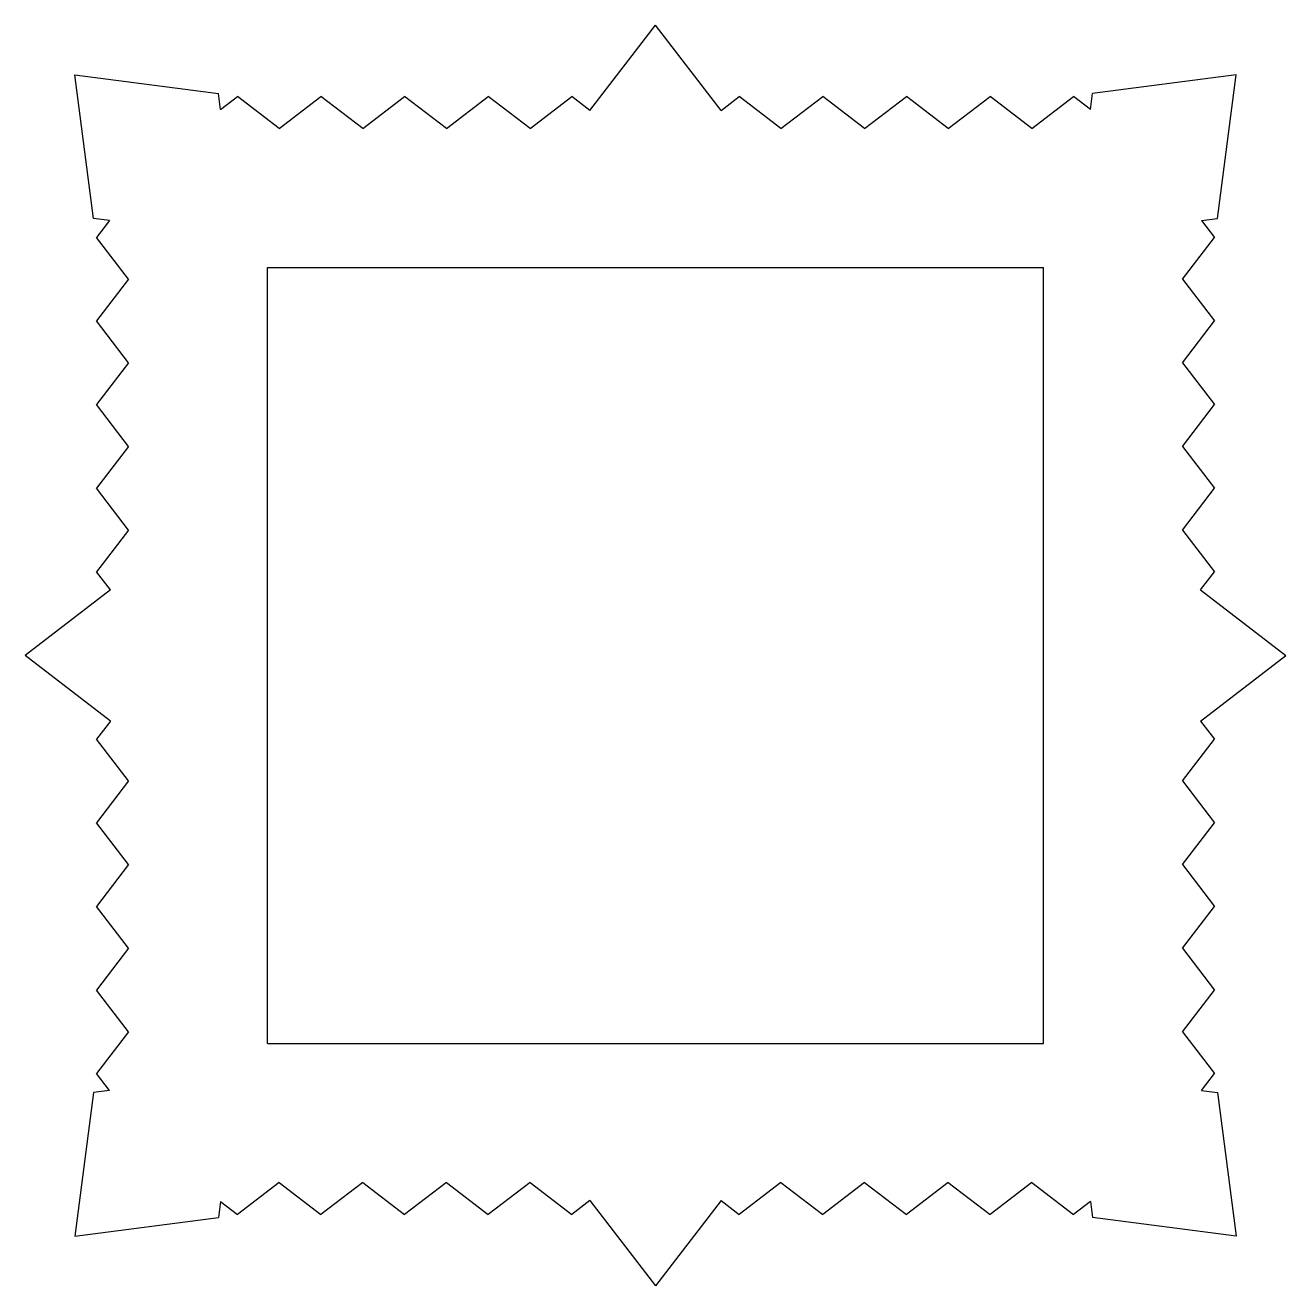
# Model space of a CAD drawing. Extents: x -361 to 216, y -54 to 223.
# Drawn here: x 76.5 to 215.9, y 84 to 223.5 of the extents above; entities that cross this region are included whole.
import ezdxf

# ---------------------------------------------------------------- set-up
doc = ezdxf.new("R2010")
doc.units = 0
doc.layers.get('0').update_dxf_attribs({"linetype": 'CONTINUOUS'})

msp = doc.modelspace()

# ---------------------------------------------------------------- linework, layer by layer
for p, q in [((138.934655, 214.039837), (146.188014, 223.456145)), ((153.441373, 214.039837), (146.188014, 223.456145)), ((81.981381, 217.952564), (97.844796, 215.894228)), ((84.039716, 202.089149), (81.981381, 217.952564)), ((210.394647, 217.952564), (194.531232, 215.894228)), ((208.336312, 202.089149), (210.394647, 217.952564)), ((98.072571, 214.138788), (97.844796, 215.894228)), ((98.072571, 214.138788), (99.940296, 215.577493)), ((104.565068, 212.015043), (99.940296, 215.577493)), ((104.565068, 212.015043), (109.18984, 215.577493)), ((113.814611, 212.015043), (109.18984, 215.577493)), ((113.814611, 212.015043), (118.439383, 215.577493)), ((123.064155, 212.015043), (118.439383, 215.577493)), ((123.064155, 212.015043), (127.688927, 215.577493)), ((132.313699, 212.015043), (127.688927, 215.577493)), ((132.313699, 212.015043), (136.93847, 215.577493)), ((138.934655, 214.039837), (136.93847, 215.577493)), ((153.441373, 214.039837), (155.437558, 215.577493)), ((160.062329, 212.015043), (155.437558, 215.577493)), ((160.062329, 212.015043), (164.687101, 215.577493)), ((169.311873, 212.015043), (164.687101, 215.577493)), ((169.311873, 212.015043), (173.936645, 215.577493)), ((178.561417, 212.015043), (173.936645, 215.577493)), ((178.561417, 212.015043), (183.186188, 215.577493)), ((187.81096, 212.015043), (183.186188, 215.577493)), ((187.81096, 212.015043), (192.435732, 215.577493)), ((194.303458, 214.138788), (192.435732, 215.577493)), ((194.303458, 214.138788), (194.531232, 215.894228)), ((85.795156, 201.861374), (84.039716, 202.089149)), ((85.795156, 201.861374), (84.356452, 199.993649)), ((206.580872, 201.861374), (208.336312, 202.089149)), ((206.580872, 201.861374), (208.019576, 199.993649)), ((87.918902, 195.368877), (84.356452, 199.993649)), ((204.457126, 195.368877), (208.019576, 199.993649)), ((103.268201, 110.826118), (103.268201, 196.665744)), ((103.268201, 196.665744), (189.107827, 196.665744)), ((189.107827, 110.826118), (189.107827, 196.665744)), ((87.918902, 195.368877), (84.356452, 190.744105)), ((204.457126, 195.368877), (208.019576, 190.744105)), ((87.918902, 186.119333), (84.356452, 190.744105)), ((204.457126, 186.119333), (208.019576, 190.744105)), ((87.918902, 186.119333), (84.356452, 181.494561)), ((204.457126, 186.119333), (208.019576, 181.494561)), ((87.918902, 176.86979), (84.356452, 181.494561)), ((204.457126, 176.86979), (208.019576, 181.494561)), ((87.918902, 176.86979), (84.356452, 172.245018)), ((204.457126, 176.86979), (208.019576, 172.245018)), ((87.918902, 167.620246), (84.356452, 172.245018)), ((204.457126, 167.620246), (208.019576, 172.245018)), ((87.918902, 167.620246), (84.356452, 162.995474)), ((204.457126, 167.620246), (208.019576, 162.995474)), ((85.894108, 160.999289), (84.356452, 162.995474)), ((206.48192, 160.999289), (208.019576, 162.995474)), ((85.894108, 160.999289), (76.477799, 153.745931)), ((206.48192, 160.999289), (215.898229, 153.745931)), ((85.894108, 146.492572), (76.477799, 153.745931)), ((206.48192, 146.492572), (215.898229, 153.745931)), ((85.894108, 146.492572), (84.356452, 144.496387)), ((206.48192, 146.492572), (208.019576, 144.496387)), ((87.918902, 139.871615), (84.356452, 144.496387)), ((204.457126, 139.871615), (208.019576, 144.496387)), ((87.918902, 139.871615), (84.356452, 135.246843)), ((204.457126, 139.871615), (208.019576, 135.246843)), ((87.918902, 130.622072), (84.356452, 135.246843)), ((204.457126, 130.622072), (208.019576, 135.246843)), ((87.918902, 130.622072), (84.356452, 125.9973)), ((204.457126, 130.622072), (208.019576, 125.9973)), ((87.918902, 121.372528), (84.356452, 125.9973)), ((204.457126, 121.372528), (208.019576, 125.9973)), ((87.918902, 121.372528), (84.356452, 116.747756)), ((204.457126, 121.372528), (208.019576, 116.747756)), ((87.918902, 112.122985), (84.356452, 116.747756)), ((204.457126, 112.122985), (208.019576, 116.747756)), ((87.918902, 112.122985), (84.356452, 107.498213)), ((204.457126, 112.122985), (208.019576, 107.498213)), ((103.268201, 110.826118), (189.107827, 110.826118)), ((85.795156, 105.630487), (84.356452, 107.498213)), ((206.580872, 105.630487), (208.019576, 107.498213)), ((84.039716, 105.402712), (81.981381, 89.539297)), ((85.795156, 105.630487), (84.039716, 105.402712)), ((206.580872, 105.630487), (208.336312, 105.402712)), ((208.336312, 105.402712), (210.394647, 89.539297)), ((104.565068, 95.476819), (99.940296, 91.914369)), ((104.565068, 95.476819), (109.18984, 91.914369)), ((113.814611, 95.476819), (109.18984, 91.914369)), ((113.814611, 95.476819), (118.439383, 91.914369)), ((123.064155, 95.476819), (118.439383, 91.914369)), ((123.064155, 95.476819), (127.688927, 91.914369)), ((132.313699, 95.476819), (127.688927, 91.914369)), ((132.313699, 95.476819), (136.93847, 91.914369)), ((160.062329, 95.476819), (155.437558, 91.914369)), ((160.062329, 95.476819), (164.687101, 91.914369)), ((169.311873, 95.476819), (164.687101, 91.914369)), ((169.311873, 95.476819), (173.936645, 91.914369)), ((178.561417, 95.476819), (173.936645, 91.914369)), ((178.561417, 95.476819), (183.186188, 91.914369)), ((187.81096, 95.476819), (183.186188, 91.914369)), ((187.81096, 95.476819), (192.435732, 91.914369)), ((138.934655, 93.452025), (136.93847, 91.914369)), ((138.934655, 93.452025), (146.188014, 84.035716)), ((153.441373, 93.452025), (146.188014, 84.035716)), ((153.441373, 93.452025), (155.437558, 91.914369)), ((98.072571, 93.353073), (97.844796, 91.597633)), ((98.072571, 93.353073), (99.940296, 91.914369)), ((194.303458, 93.353073), (192.435732, 91.914369)), ((194.303458, 93.353073), (194.531232, 91.597633)), ((81.981381, 89.539297), (97.844796, 91.597633)), ((210.394647, 89.539297), (194.531232, 91.597633))]:
    msp.add_line(p, q)

doc.saveas('drawing.dxf')
